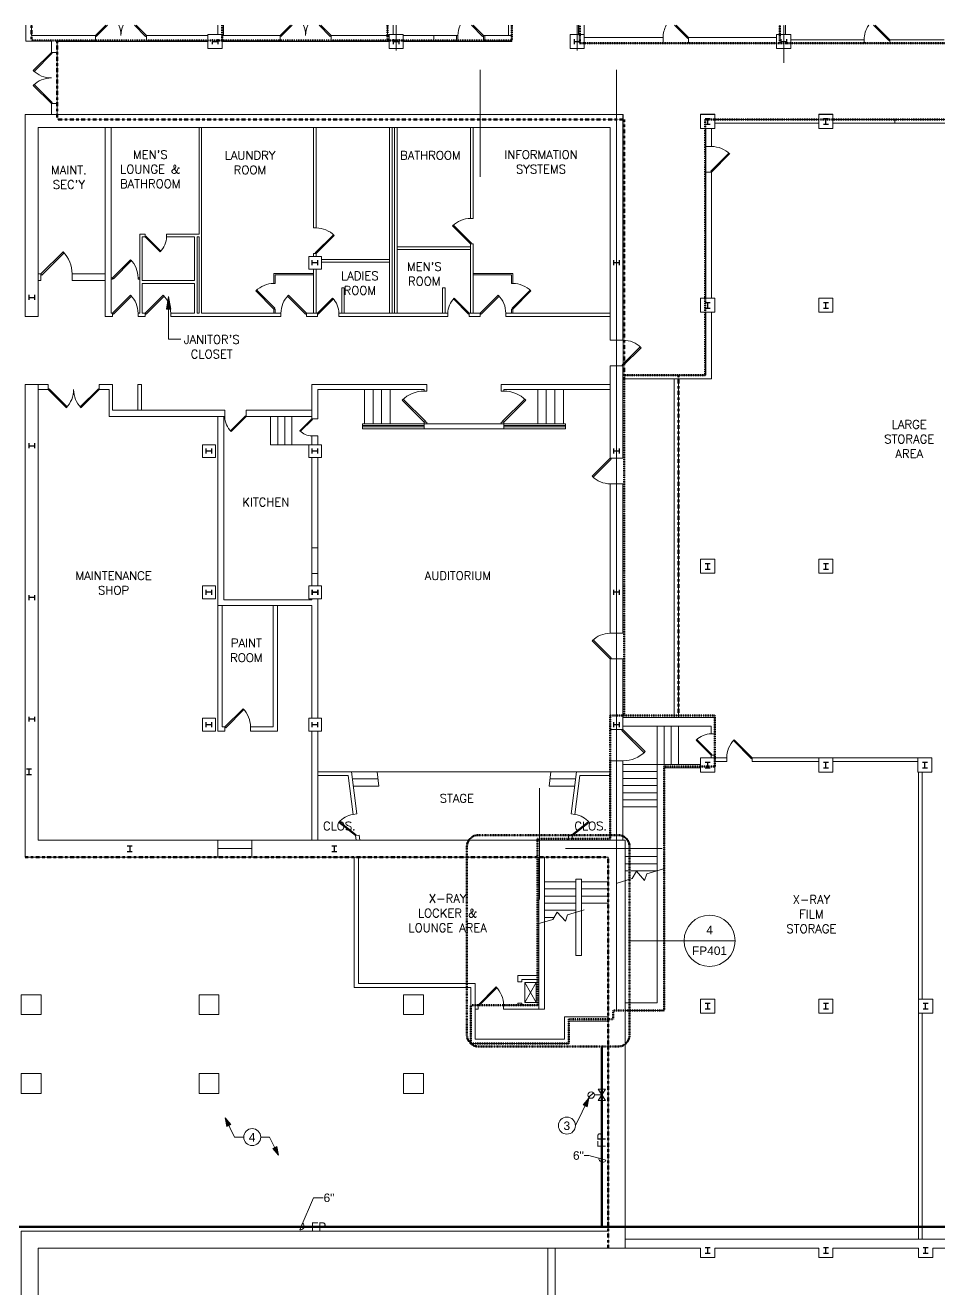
# Model space of a CAD drawing. Header units: inches. Extents: x 2067 to 6443, y 1591 to 4384.
# Drawn here: x 4297 to 5583, y 2604 to 4384 of the extents above; entities that cross this region are included whole.
import ezdxf

# ---------------------------------------------------------------- set-up
doc = ezdxf.new("R2010")
doc.units = ezdxf.units.IN
doc.header["$MEASUREMENT"] = 0
for name, pattern in [('Dash Dot 1_8_', [0.25, 0.125, -0.0625, 0, -0.0625]), ('IMPORT-CENTER2 _5_', [0.878906, 0.585937, -0.097656, 0.097656, -0.097656]), ('KA-FIRE 1 HOUR', [0.3125, 0.15625, -0.078125, 0, -0.078125]), ('KA-FIRE 2 HOUR', [0.390625, 0.15625, -0.078125, 0, -0.078125, 0, -0.078125])]:
    doc.linetypes.add(name, pattern=pattern)
for name, color, linetype, lineweight in [('A-ANNO-NOTE', 131, 'Continuous', 20), ('A-ANNO-SYMB', 150, 'Continuous', 9), ('A-AREA', 32, 'Continuous', 13), ('A-DETL', 90, 'Continuous', 9), ('P-PIPE', 3, 'Continuous', 50), ('P-PIPE-IDEN', 2, 'Continuous', 20)]:
    doc.layers.add(name, color=color, linetype=linetype, lineweight=lineweight)
doc.styles.add('Arial_2', font='arial.ttf', dxfattribs={"height": 12})
doc.styles.add('Simplex_1', font='simplex_.ttf', dxfattribs={"height": 12})

# ---------------------------------------------------------------- blocks, each defined once
blk = doc.blocks.new('00 - SOCH SJC GROUND FLOOR PLAN_dwg_DOOR-36-NEW-1153523-GROUND FLOOR PLAN - FIRE PROTECTION')
at = {"lineweight": 13}
blk.add_line((1.1, -1.1), (16.7, 14.6), dxfattribs=at)
at = {"lineweight": 13, "flags": 128}
blk.add_lwpolyline([(14.6, 14.6), (0, 0), (1.1, -1.1)], dxfattribs=at)
at = {"lineweight": 13}
blk.add_arc((0, 0), 36, 360, 23.9077, dxfattribs=at)
blk = doc.blocks.new('00 - SOCH SJC GROUND FLOOR PLAN_dwg _2_-1153512-GROUND FLOOR PLAN - FIRE PROTECTION')
at = {"lineweight": 18}
blk.add_hatch(color=250, dxfattribs=at).paths.add_polyline_path([(4511, 3987.5), (4508, 4005.5), (4505, 3987.5)], flags=0)
at = {"color": 250, "lineweight": 18}
for p, q in [((4577.4, 4374.5), (4577.4, 4387.4)), ((4585.4, 4372.9), (4585.4, 4387.4)), ((4816.4, 4387.4), (4816.4, 4372.9)), ((4824.4, 4374.5), (4824.4, 4387.4)), ((4991.4, 4372.9), (4991.4, 4387.4)), ((5085.4, 4374.5), (5085.4, 4387.4)), ((5093.4, 4372.9), (5093.4, 4387.4)), ((5368.9, 4374.5), (5368.9, 4387.4)), ((5376.9, 4374.5), (5376.9, 4387.4)), ((4819.3, 3981.6), (4819.3, 4243.5)), ((4822.9, 3981.6), (4822.9, 4243.5)), ((4826.2, 3981.6), (4826.2, 4243.5)), ((4829.8, 3981.6), (4829.8, 4243.5)), ((5423.8, 4254.5), (5277.3, 4254.5)), ((5423.8, 4249.5), (5277.3, 4249.5)), ((4829.8, 4075.3), (4933.3, 4075.3)), ((4829.8, 4071.6), (4933.3, 4071.6)), ((4712.2, 3981.6), (4712.2, 4043.8)), ((4715.8, 3981.6), (4715.8, 4043.8)), ((4723.3, 4057.3), (4819.3, 4057.3)), ((4723.3, 4053.6), (4819.3, 4053.6)), ((4508, 4005.5), (4505, 3987.5)), ((4511, 3987.5), (4508, 4005.5)), ((4505, 3987.5), (4511, 3987.5)), ((5220, 3412.1), (5220, 3889.3)), ((5226, 3412.1), (5226, 3889.3)), ((4781, 3823.6), (4868, 3823.6)), ((4781, 3821.6), (4868, 3821.6)), ((4980, 3826.1), (5067, 3826.1)), ((5067, 3823.6), (4980, 3823.6)), ((5067, 3821.6), (4980, 3821.6)), ((4709.7, 3597.5), (4709.7, 3778.4)), ((4718, 3597.5), (4718, 3778.4)), ((4709.7, 3651.2), (4718, 3651.2)), ((4709.7, 3615.2), (4718, 3615.2)), ((4718, 3411), (4718, 3579.5)), ((4709.7, 3239.5), (4709.7, 3393)), ((4718, 3239.5), (4718, 3393)), ((5443.8, 3350.3), (5563.2, 3350.3)), ((5206, 3341.1), (5257.3, 3341.1)), ((5564.2, 3015.5), (5564.2, 3335.3)), ((5569.2, 3015.5), (5569.2, 3335.3)), ((4803.1, 3325.5), (4766.8, 3325.5)), ((5045, 3325.5), (5081.3, 3325.5)), ((4577.3, 3215.5), (4577.3, 3239.5)), ((4577.3, 3227.5), (4625.3, 3227.5)), ((5029.5, 3215.5), (5029.5, 3001)), ((5009.5, 3038.8), (5025.5, 3038.8)), ((5569.2, 2995.5), (5569.2, 2677))]:
    blk.add_line(p, q, dxfattribs=at)
at = {"color": 250, "linetype": 'IMPORT-CENTER2 _5_', "lineweight": 18}
for p, q in [((4828.4, 4351.7), (4828.4, 4387.4)), ((5083.4, 4351.7), (5083.4, 4387.4)), ((5374.4, 4334.4), (5374.4, 4387.4)), ((4947, 4174), (4947, 4324.5)), ((5139, 3000.5), (5139, 4324.5)), ((5030.5, 3155.5), (5030.5, 3312.5)), ((5067, 3227.5), (5203, 3227.5))]:
    blk.add_line(p, q, dxfattribs=at)
at = {"color": 10, "lineweight": 25}
for p, q in [((4569.4, 4368), (4569.4, 4361)), ((4569.4, 4364.5), (4577.4, 4364.5)), ((4577.4, 4368), (4577.4, 4361)), ((4824.4, 4368), (4824.4, 4361)), ((4824.4, 4364.5), (4832.4, 4364.5)), ((4832.4, 4368), (4832.4, 4361)), ((5079.4, 4368), (5079.4, 4361)), ((5079.4, 4364.5), (5087.4, 4364.5)), ((5087.4, 4368), (5087.4, 4361)), ((5370.4, 4368), (5370.4, 4361)), ((5370.4, 4364.5), (5378.4, 4364.5)), ((5378.4, 4368), (5378.4, 4361)), ((5263.8, 4256), (5270.8, 4256)), ((5267.3, 4248), (5267.3, 4256)), ((5430.3, 4256), (5437.3, 4256)), ((5433.8, 4248), (5433.8, 4256)), ((5263.8, 4248), (5270.8, 4248)), ((5430.3, 4248), (5437.3, 4248)), ((4710.3, 4049.3), (4710.3, 4056.3)), ((4718.3, 4052.8), (4710.3, 4052.8)), ((4718.3, 4049.3), (4718.3, 4056.3)), ((5135, 4049.3), (5135, 4056.3)), ((5143, 4052.8), (5135, 4052.8)), ((5143, 4049.3), (5143, 4056.3)), ((4311, 4007.5), (4311, 4000.5)), ((4319, 4007.5), (4319, 4000.5)), ((4311, 4004), (4319, 4004)), ((5263.8, 3997), (5270.8, 3997)), ((5263.8, 3989), (5270.8, 3989)), ((5267.3, 3989), (5267.3, 3997)), ((5430.3, 3997), (5437.3, 3997)), ((5430.3, 3989), (5437.3, 3989)), ((5433.8, 3989), (5433.8, 3997)), ((4311, 3798.5), (4311, 3791.5)), ((4311, 3795), (4319, 3795)), ((4319, 3798.5), (4319, 3791.5)), ((4560.8, 3783.9), (4560.8, 3790.9)), ((4568.8, 3787.4), (4560.8, 3787.4)), ((4568.8, 3783.9), (4568.8, 3790.9)), ((4710.3, 3783.9), (4710.3, 3790.9)), ((4718.3, 3787.4), (4710.3, 3787.4)), ((4718.3, 3783.9), (4718.3, 3790.9)), ((5135, 3783.9), (5135, 3790.9)), ((5143, 3787.4), (5135, 3787.4)), ((5143, 3783.9), (5143, 3790.9)), ((5263.8, 3629.3), (5270.8, 3629.3)), ((5263.8, 3621.3), (5270.8, 3621.3)), ((5267.3, 3621.3), (5267.3, 3629.3)), ((5430.3, 3629.3), (5437.3, 3629.3)), ((5430.3, 3621.3), (5437.3, 3621.3)), ((5433.8, 3621.3), (5433.8, 3629.3)), ((4311, 3584.5), (4311, 3577.5)), ((4319, 3581), (4311, 3581)), ((4319, 3584.5), (4319, 3577.5)), ((4560.8, 3585), (4560.8, 3592)), ((4568.8, 3588.5), (4560.8, 3588.5)), ((4568.8, 3585), (4568.8, 3592)), ((5135, 3585), (5135, 3592)), ((5143, 3588.5), (5135, 3588.5)), ((5143, 3585), (5143, 3592)), ((4311, 3413.3), (4311, 3406.3)), ((4319, 3409.8), (4311, 3409.8)), ((4319, 3413.3), (4319, 3406.3)), ((4560.8, 3398.5), (4560.8, 3405.5)), ((4568.8, 3402), (4560.8, 3402)), ((4568.8, 3398.5), (4568.8, 3405.5)), ((4710.3, 3398.5), (4710.3, 3405.5)), ((4718.3, 3402), (4710.3, 3402)), ((4718.3, 3398.5), (4718.3, 3405.5)), ((5135, 3398.5), (5135, 3405.5)), ((5143, 3402), (5135, 3402)), ((5143, 3398.5), (5143, 3405.5)), ((5263.8, 3349.3), (5270.8, 3349.3)), ((5267.3, 3341.3), (5267.3, 3349.3)), ((5430.3, 3349.3), (5437.3, 3349.3)), ((5433.8, 3341.3), (5433.8, 3349.3)), ((5569.7, 3349.3), (5576.7, 3349.3)), ((5573.2, 3341.3), (5573.2, 3349.3)), ((4307.8, 3340), (4314.8, 3340)), ((4307.8, 3332), (4314.8, 3332)), ((4311.3, 3340), (4311.3, 3332)), ((5263.8, 3341.3), (5270.8, 3341.3)), ((5430.3, 3341.3), (5437.3, 3341.3)), ((5569.7, 3341.3), (5576.7, 3341.3)), ((4449.8, 3231.5), (4456.8, 3231.5)), ((4449.8, 3223.5), (4456.8, 3223.5)), ((4453.3, 3231.5), (4453.3, 3223.5)), ((4737.8, 3231.5), (4744.8, 3231.5)), ((4737.8, 3223.5), (4744.8, 3223.5)), ((4741.3, 3231.5), (4741.3, 3223.5)), ((5263.8, 3009.5), (5270.8, 3009.5)), ((5267.3, 3001.5), (5267.3, 3009.5)), ((5430.3, 3009.5), (5437.3, 3009.5)), ((5433.8, 3001.5), (5433.8, 3009.5)), ((5570.7, 3009.5), (5577.7, 3009.5)), ((5574.2, 3001.5), (5574.2, 3009.5)), ((5263.8, 3001.5), (5270.8, 3001.5)), ((5430.3, 3001.5), (5437.3, 3001.5)), ((5570.7, 3001.5), (5577.7, 3001.5)), ((5263.8, 2665.5), (5270.8, 2665.5)), ((5263.8, 2657.5), (5270.8, 2657.5)), ((5267.3, 2657.5), (5267.3, 2665.5)), ((5430.3, 2665.5), (5437.3, 2665.5)), ((5430.3, 2657.5), (5437.3, 2657.5)), ((5433.8, 2657.5), (5433.8, 2665.5)), ((5570.7, 2665.5), (5577.7, 2665.5)), ((5570.7, 2657.5), (5577.7, 2657.5)), ((5574.2, 2657.5), (5574.2, 2665.5))]:
    blk.add_line(p, q, dxfattribs=at)
at = {"lineweight": 13}
for p, q in [((4784, 3826.1), (4784, 3874.1)), ((4796, 3826.1), (4796, 3874.1)), ((4808, 3826.1), (4808, 3874.1)), ((4820, 3826.1), (4820, 3874.1)), ((5028, 3826.1), (5028, 3874.1)), ((5040, 3826.1), (5040, 3874.1)), ((5052, 3826.1), (5052, 3874.1)), ((5064, 3826.1), (5064, 3874.1)), ((4661.7, 3836.1), (4661.7, 3796.4)), ((4671.7, 3836.1), (4671.7, 3796.4)), ((4681.7, 3836.1), (4681.7, 3796.4)), ((5206, 3346.1), (5206, 3400.1)), ((5216, 3346.1), (5216, 3400.1)), ((5226, 3346.1), (5226, 3400.1)), ((5148, 3336.1), (5196, 3336.1)), ((5148, 3326.1), (5196, 3326.1)), ((5148, 3316.1), (5196, 3316.1)), ((5148, 3306.1), (5196, 3306.1)), ((5148, 3296.1), (5196, 3296.1)), ((5148, 3286.1), (5196, 3286.1)), ((5151, 3216.1), (5196, 3216.1)), ((5151, 3206.1), (5196, 3206.1)), ((5151, 3196.1), (5196, 3196.1)), ((5081.5, 3180.5), (5037.5, 3180.5)), ((5081.5, 3170.5), (5037.5, 3170.5)), ((5127, 3180.5), (5089.5, 3180.5)), ((5127, 3170.5), (5089.5, 3170.5)), ((5081.5, 3160.5), (5037.5, 3160.5)), ((5127, 3160.5), (5089.5, 3160.5)), ((5081.5, 3150.5), (5037.5, 3150.5)), ((5081.5, 3140.5), (5037.5, 3140.5)), ((5127, 3150.5), (5089.5, 3150.5)), ((5051.1, 3130.5), (5037.5, 3130.5))]:
    blk.add_line(p, q, dxfattribs=at)
at = {"color": 250, "lineweight": 18, "flags": 128}
for points in [[(4306.8, 4387.4), (4306.8, 4364.9), (4342.8, 4364.9), (4342.8, 4349.2), (4350.8, 4349.2), (4350.8, 4364.9), (4404.8, 4364.9), (4404.8, 4372.9), (4314.8, 4372.9), (4314.8, 4387.4)], [(4986.5, 4387.4), (4986.5, 4372.9), (4991.4, 4372.9)], [(4563.4, 4372.9), (4476.8, 4372.9), (4476.8, 4364.9), (4563.4, 4364.9)], [(4583.4, 4372.9), (4664.9, 4372.9), (4664.9, 4364.9), (4583.4, 4364.9)], [(4818.4, 4372.9), (4736.9, 4372.9), (4736.9, 4364.9), (4818.4, 4364.9)], [(4838.4, 4372.9), (4881.4, 4372.9), (4881.4, 4364.9), (4838.4, 4364.9)], [(5093.4, 4362), (5204.5, 4362), (5204.5, 4370), (5093.4, 4370)], [(5364.4, 4370), (5240.5, 4370), (5240.5, 4362), (5364.4, 4362)], [(5384.4, 4362), (5487.7, 4362), (5487.7, 4367), (5384.4, 4367)], [(5600.4, 4367), (5523.7, 4367), (5523.7, 4362), (5600.4, 4362)], [(4350.8, 4261.5), (4350.8, 4277.2), (4342.8, 4277.2), (4342.8, 4261.5)], [(4418.5, 4243.5), (4418.5, 3977.3), (4428.9, 3977.3), (4428.9, 3981.6), (4426.9, 3981.6), (4426.9, 4243.5)], [(4550.8, 4243.5), (4550.8, 4093.1), (4504.9, 4093.1), (4504.9, 4089.5), (4544.4, 4089.5), (4544.4, 4028), (4470.9, 4028), (4470.9, 4089.5), (4474.9, 4089.5), (4474.9, 4093.1)], [(4510.9, 3977.3), (4666.2, 3977.3), (4666.2, 3981.6), (4554.4, 3981.6), (4554.4, 4243.5)], [(4715.8, 4243.5), (4715.8, 4101.8), (4712.2, 4101.8), (4712.2, 4243.5)], [(4933.3, 4243.5), (4933.3, 4115.3), (4936.9, 4115.3), (4936.9, 4243.5)], [(5272.8, 4242), (5272.8, 4216.6), (5264.8, 4216.6), (5264.8, 4242)], [(5673.8, 4249.5), (5530.9, 4249.5), (5530.9, 4254.5), (5443.8, 4254.5), (5443.8, 4249.5), (5530.9, 4249.5), (5530.9, 4254.5), (5673.8, 4254.5)], [(5264.8, 4003), (5264.8, 4180.6), (5272.8, 4180.6), (5272.8, 4003)], [(4474.9, 4093.1), (4467.3, 4093.1), (4467.3, 3981.6), (4464.9, 3981.6), (4464.9, 3977.3), (4474.9, 3977.3), (4474.9, 3981.6), (4470.9, 3981.6), (4470.9, 4023.6), (4544.4, 4023.6), (4544.4, 3981.6), (4510.9, 3981.6), (4510.9, 3977.3)], [(4933.3, 3981.6), (4933.3, 4079.3), (4936.9, 4079.3), (4936.9, 3981.6)], [(4712.2, 4061.8), (4712.2, 4065.8), (4715.8, 4065.8), (4715.8, 4061.8)], [(4324, 4037), (4328, 4037), (4328, 4027.9), (4324, 4027.9)], [(4418.5, 4037), (4372, 4037), (4372, 4027.9), (4418.5, 4027.9)], [(4426.9, 4031.6), (4428.9, 4031.6), (4428.9, 4029.6), (4426.9, 4029.6)], [(4467.3, 4031.6), (4464.9, 4031.6), (4464.9, 4029.6), (4467.3, 4029.6)], [(4712.2, 4035.6), (4658.2, 4035.6), (4658.2, 4023.6), (4656.2, 4023.6), (4656.2, 4037.6), (4712.2, 4037.6)], [(4936.9, 4037.6), (4992.9, 4037.6), (4992.9, 4023.6), (4990.9, 4023.6), (4990.9, 4035.6), (4936.9, 4035.6)], [(4755.4, 3981.6), (4755.4, 4017.6), (4751.8, 4017.6), (4751.8, 3981.6)], [(4893.7, 3981.6), (4893.7, 4017.6), (4897.3, 4017.6), (4897.3, 3981.6)], [(6116.8, 4006.3), (6116.8, 3801.3), (6112.8, 3801.3), (6112.8, 3783.3), (6116.8, 3783.3), (6116.8, 3561.3), (6112.8, 3561.3), (6112.8, 3543.3), (6116.8, 3543.3), (6116.8, 3330.3), (6112.8, 3330.3), (6112.8, 3312.3), (6116.8, 3312.3), (6116.8, 3081.3), (6112.8, 3081.3), (6112.8, 3063.3), (6116.8, 3063.3), (6116.8, 2841.3), (6112.8, 2841.3), (6112.8, 2823.3), (6116.8, 2823.3), (6116.8, 2677), (5151, 2677)], [(4508, 3987.5), (4508, 3945), (4525.3, 3945)], [(4656.2, 3981.6), (4656.2, 3987.6), (4658.2, 3987.6), (4658.2, 3981.6)], [(4992.9, 3981.6), (4992.9, 3987.6), (4990.9, 3987.6), (4990.9, 3981.6)], [(5130, 3981.6), (4982.9, 3981.6), (4982.9, 3977.3), (5130, 3977.3)], [(5148, 3894.3), (5264.8, 3894.3), (5264.8, 3983)], [(5148, 3889.3), (5272.8, 3889.3), (5272.8, 3983)], [(4324, 3881.3), (4324, 3239.5), (4577.3, 3239.5), (4625.3, 3239.5), (4625.3, 3215.5), (4577.3, 3215.5), (4306, 3215.5), (4306, 3881.3), (4338.2, 3881.3)], [(4324, 3874.1), (4338.2, 3874.1), (4338.2, 3881.3)], [(4469.9, 3845.3), (4469.9, 3881.3), (4464.8, 3881.3), (4464.8, 3845.3)], [(5130, 3881.3), (4976.4, 3881.3), (4976.4, 3872.1), (4980, 3872.1), (4980, 3874.1), (5130, 3874.1)], [(4709.7, 3836.1), (4617.2, 3836.1), (4617.2, 3845.3), (4709.7, 3845.3)], [(4583.3, 3570.1), (4583.3, 3399), (4587.3, 3399), (4587.3, 3393), (4577.3, 3393), (4577.3, 3836.1)], [(4709.7, 3579.5), (4709.7, 3577.8), (4585.7, 3577.8), (4585.7, 3836.1)], [(4871.7, 3826.1), (4871.7, 3828.1), (4868, 3828.1), (4868, 3826.1), (4868, 3819)], [(4976.4, 3826.1), (4976.4, 3828.1), (4980, 3828.1), (4980, 3826.1), (4980, 3819), (5067, 3819), (5067, 3826.1)], [(4980, 3819), (4868, 3819), (4781, 3819), (4781, 3826.1), (4868, 3826.1), (4980, 3826.1)], [(4718, 3796.4), (4718, 3809), (4709.7, 3809), (4709.7, 3796.4)], [(4577.3, 3570.1), (4709.7, 3570.1), (4709.7, 3411)], [(4655.3, 3570.1), (4655.3, 3399), (4623.3, 3399), (4623.3, 3393), (4661.3, 3393), (4661.3, 3570.1)], [(5148, 3400.1), (5272.3, 3400.1), (5272.3, 3389.1), (5277.3, 3389.1), (5277.3, 3412.1), (5148, 3412.1)], [(5130, 3239.5), (5130, 3351.1), (5148, 3351.1), (5148, 3239.5)], [(5277.3, 3350.3), (5294.1, 3350.3), (5294.1, 3355.3), (5277.3, 3355.3), (5277.3, 3359.1), (5272.3, 3359.1), (5272.3, 3355.3)], [(5423.8, 3355.3), (5423.8, 3335.3), (5443.8, 3335.3), (5443.8, 3355.3), (5423.8, 3355.3), (5330.1, 3355.3), (5330.1, 3350.3), (5423.8, 3350.3)], [(5563.2, 3355.3), (5563.2, 3335.3), (5583.2, 3335.3), (5583.2, 3355.3), (5563.2, 3355.3), (5443.8, 3355.3)], [(4718, 3335.5), (4801.9, 3335.5), (5046.2, 3335.5), (5130, 3335.5)], [(4718, 3330.4), (4761, 3330.4), (4767.8, 3275.6), (4772.9, 3276.2), (4765.6, 3335.5)], [(4768, 3315.5), (4804.3, 3315.5), (4801.9, 3335.5)], [(5046.2, 3335.5), (5043.8, 3315.5), (5080.1, 3315.5)], [(5130, 3330.4), (5087, 3330.4), (5080.3, 3275.6), (5075.2, 3276.2), (5082.5, 3335.5)], [(5151, 2999.3), (5206, 2999.3), (5206, 3346.1)], [(5151, 3010.3), (5196, 3010.3), (5196, 3346.1), (5257.3, 3346.1)], [(4777.4, 3239.5), (4776.5, 3246.5), (4771.4, 3245.8), (4772.2, 3239.5)], [(5075.9, 3239.5), (5076.7, 3245.8), (5071.6, 3246.5), (5070.7, 3239.5)], [(5151, 2664.5), (5151, 3014), (5151, 3239.5), (4625.3, 3239.5)], [(3820.3, 2585), (3820.3, 1716), (4300.3, 1716), (4300.3, 2688.5), (5127, 2688.5), (5127, 3014), (5127, 3215.5), (4625.3, 3215.5)], [(4769.5, 3215.5), (4769.5, 3031.5), (4933.8, 3031.5), (4933.8, 2953), (5071.5, 2953), (5071.5, 2984.2), (5127, 2984.2)], [(4775.5, 3215.5), (4775.5, 3037.5), (4939.8, 3037.5), (4939.8, 2959), (5065.5, 2959), (5065.5, 2990.2), (5127, 2990.2)], [(5029.5, 3007), (4979.8, 3007), (4979.8, 3001), (5029.5, 3001), (5037.5, 3001), (5037.5, 3215.5)], [(5029.5, 3048.5), (4999.8, 3048.5), (4999.8, 3039.8), (5005.5, 3039.8), (5005.5, 3042.8), (5029.5, 3042.8)], [(5025.5, 3010.8), (5009.5, 3010.8), (5009.5, 3038.8), (5025.5, 3010.8), (5025.5, 3038.8), (5009.5, 3010.8)], [(5005.5, 3006.8), (5005.5, 3009.8), (4999.8, 3009.8), (4999.8, 3006.8)], [(5564.2, 2995.5), (5564.2, 3015.5), (5584.2, 3015.5), (5584.2, 2995.5), (5564.2, 2995.5), (5564.2, 2677)], [(4939.8, 3007), (4943.8, 3007), (4943.8, 3001), (4939.8, 3001)], [(3796.3, 2444.8), (3710.8, 2444.8), (3710.8, 2564), (3796.3, 2564), (3796.3, 1692), (4324.3, 1692), (4324.3, 2664.5), (5257.3, 2664.5), (5257.3, 2651.5), (5277.3, 2651.5), (5277.3, 2664.5), (5423.8, 2664.5), (5423.8, 2651.5), (5443.8, 2651.5), (5443.8, 2664.5), (5564.2, 2664.5), (5564.2, 2651.5), (5584.2, 2651.5), (5584.2, 2664.5), (5673.8, 2664.5), (5673.8, 2651.5), (5693.8, 2651.5), (5693.8, 2664.5), (5890.4, 2664.5)], [(4324.3, 1714), (4790.3, 1714), (4790.3, 2182.5), (5042.3, 2182.5), (5042.3, 2664.5)], [(5052.3, 2664.5), (5052.3, 2396.5), (5687.3, 2396.5), (5687.3, 2386.6), (5885.8, 2188.1), (6116.8, 2188.1), (6116.8, 2625.5)]]:
    blk.add_lwpolyline(points, dxfattribs=at)
at = {"lineweight": 13, "flags": 128}
for points in [[(4419.4, 4387.4), (4404.8, 4372.9), (4406, 4371.6), (4421.8, 4387.4)], [(4459.8, 4387.4), (4475.6, 4371.6), (4476.8, 4372.9), (4462.2, 4387.4)], [(4679.5, 4387.4), (4664.9, 4372.9), (4666.2, 4371.6), (4682, 4387.4)], [(4719.9, 4387.4), (4735.7, 4371.6), (4736.9, 4372.9), (4722.4, 4387.4)], [(5220.6, 4387.4), (5239.2, 4368.8), (5240.5, 4370), (5223, 4387.4)], [(5500.8, 4387.4), (5522.4, 4365.8), (5523.7, 4367), (5503.2, 4387.4)], [(4705.3, 3796.4), (4651.7, 3796.4), (4651.7, 3836.1)], [(5148, 3346.1), (5196, 3346.1), (5196, 3400.1)], [(5139.9, 3178.8), (5161.1, 3185.4), (5167, 3195.4), (5178.5, 3182.6), (5181.5, 3191.7), (5204.9, 3198.8)], [(5028.2, 3121.2), (5049.4, 3127.7), (5055.3, 3137.7), (5066.8, 3125), (5069.9, 3134), (5093.2, 3141.2)]]:
    blk.add_lwpolyline(points, dxfattribs=at)
at = {"color": 250, "lineweight": 18, "flags": 128}
for points in [[(4563.4, 4374.5), (4583.4, 4374.5), (4583.4, 4354.5), (4563.4, 4354.5)], [(4838.4, 4374.5), (4818.4, 4374.5), (4818.4, 4354.5), (4838.4, 4354.5)], [(4913.4, 4372.9), (4881.4, 4372.9), (4881.4, 4364.9), (4913.4, 4364.9)], [(4991.4, 4364.9), (4991.4, 4372.9), (4953.4, 4372.9), (4953.4, 4364.9)], [(5093.4, 4374.5), (5073.4, 4374.5), (5073.4, 4354.5), (5093.4, 4354.5)], [(5364.4, 4374.5), (5384.4, 4374.5), (5384.4, 4354.5), (5364.4, 4354.5)], [(5130, 3943.7), (5148, 3943.7), (5148, 4261.5), (4306, 4261.5), (4306, 3977.1), (4324, 3977.1), (4324, 4243.5), (5130, 4243.5)], [(5277.3, 4262), (5277.3, 4242), (5257.3, 4242), (5257.3, 4262)], [(5423.8, 4262), (5443.8, 4262), (5443.8, 4242), (5423.8, 4242)], [(4550.8, 4089.5), (4550.8, 3981.6), (4548, 3981.6), (4548, 4089.5)], [(4723.3, 4061.8), (4723.3, 4043.8), (4705.3, 4043.8), (4705.3, 4061.8)], [(5277.3, 4003), (5277.3, 3983), (5257.3, 3983), (5257.3, 4003)], [(5423.8, 4003), (5443.8, 4003), (5443.8, 3983), (5423.8, 3983)], [(4717.8, 3977.3), (4717.8, 3981.6), (4702.2, 3981.6), (4702.2, 3977.3)], [(4901.3, 3977.3), (4901.3, 3981.6), (4747.8, 3981.6), (4747.8, 3977.3)], [(4931.3, 3977.3), (4931.3, 3981.6), (4946.9, 3981.6), (4946.9, 3977.3)], [(5148, 3777.4), (5148, 3907.7), (5130, 3907.7), (5130, 3777.4)], [(4587.2, 3845.3), (4587.2, 3836.1), (4424.4, 3836.1), (4424.4, 3874.1), (4410.2, 3874.1), (4410.2, 3881.3), (4428.8, 3881.3), (4428.8, 3845.3)], [(4871.7, 3872.1), (4871.7, 3881.3), (4709.7, 3881.3), (4709.7, 3833), (4718, 3833), (4718, 3874.1), (4868, 3874.1), (4868, 3872.1)], [(4573.8, 3778.4), (4573.8, 3796.4), (4555.8, 3796.4), (4555.8, 3778.4)], [(4723.3, 3796.4), (4705.3, 3796.4), (4705.3, 3778.4), (4723.3, 3778.4)], [(5148, 3741.4), (5130, 3741.4), (5130, 3530.8), (5148, 3530.8)], [(5277.3, 3635.3), (5277.3, 3615.3), (5257.3, 3615.3), (5257.3, 3635.3)], [(5423.8, 3635.3), (5443.8, 3635.3), (5443.8, 3615.3), (5423.8, 3615.3)], [(4573.8, 3579.5), (4573.8, 3597.5), (4555.8, 3597.5), (4555.8, 3579.5)], [(4723.3, 3597.5), (4723.3, 3579.5), (4705.3, 3579.5), (4705.3, 3597.5)], [(5148, 3494.8), (5148, 3395.1), (5130, 3395.1), (5130, 3494.8)], [(4573.8, 3393), (4573.8, 3411), (4555.8, 3411), (4555.8, 3393)], [(4723.3, 3411), (4705.3, 3411), (4705.3, 3393), (4723.3, 3393)], [(5277.3, 3355.3), (5277.3, 3335.3), (5257.3, 3335.3), (5257.3, 3355.3)], [(5081.5, 3076.6), (5089.5, 3076.6), (5089.5, 3184.5), (5081.5, 3184.5)], [(4300.3, 2993.5), (4300.3, 3021.5), (4328.3, 3021.5), (4328.3, 2993.5)], [(4550.8, 2993.5), (4550.8, 3021.5), (4578.8, 3021.5), (4578.8, 2993.5)], [(4838.8, 2993.5), (4838.8, 3021.5), (4866.8, 3021.5), (4866.8, 2993.5)], [(5277.3, 3015.5), (5277.3, 2995.5), (5257.3, 2995.5), (5257.3, 3015.5)], [(5423.8, 3015.5), (5443.8, 3015.5), (5443.8, 2995.5), (5423.8, 2995.5)], [(4300.3, 2882.5), (4300.3, 2910.5), (4328.3, 2910.5), (4328.3, 2882.5)], [(4550.8, 2910.5), (4578.8, 2910.5), (4578.8, 2882.5), (4550.8, 2882.5)], [(4838.8, 2910.5), (4866.8, 2910.5), (4866.8, 2882.5), (4838.8, 2882.5)]]:
    blk.add_lwpolyline(points, close=True, dxfattribs=at)
at = {"lineweight": 13, "flags": 128}
for points in [[(4913.4, 4372.9), (4913.4, 4364.9), (4915.4, 4364.9), (4915.4, 4372.9)], [(4951.4, 4372.9), (4951.4, 4364.9), (4953.4, 4364.9), (4953.4, 4372.9)], [(4318.6, 4322.5), (4344, 4347.9), (4342.8, 4349.2), (4317.3, 4323.7)], [(4318.6, 4303.9), (4317.3, 4302.7), (4342.8, 4277.2), (4344, 4278.4)], [(5297, 4207.3), (5271.6, 4181.9), (5272.8, 4180.6), (5298.2, 4206.1)], [(4909.1, 4105.9), (4934.5, 4080.5), (4933.3, 4079.3), (4907.8, 4104.7)], [(4497.2, 4069.3), (4476, 4090.5), (4474.9, 4089.5), (4496.1, 4068.3)], [(4740, 4092.4), (4714.6, 4067), (4715.8, 4065.8), (4741.2, 4091.2)], [(4360.7, 4066.6), (4329.6, 4035.5), (4328, 4037), (4359.2, 4068.1)], [(4455.6, 4055.8), (4430.1, 4030.4), (4428.9, 4031.6), (4454.4, 4057.1)], [(4455.6, 4005.8), (4430.2, 3980.4), (4428.9, 3981.6), (4454.4, 4007.1)], [(4501.6, 4005.8), (4476.2, 3980.4), (4474.9, 3981.6), (4500.4, 4007.1)], [(4632, 4014.3), (4657.4, 3988.9), (4656.2, 3987.6), (4630.7, 4013.1)], [(4675.5, 4005.8), (4700.9, 3980.4), (4702.2, 3981.6), (4676.7, 4007.1)], [(4973.6, 4005.8), (4948.2, 3980.4), (4946.9, 3981.6), (4972.4, 4007.1)], [(5017.1, 4014.3), (4991.7, 3988.9), (4992.9, 3987.6), (5018.4, 4013.1)], [(4740, 4001.8), (4718.8, 3980.6), (4717.8, 3981.6), (4739, 4002.8)], [(4909.1, 4001.8), (4930.3, 3980.6), (4931.3, 3981.6), (4910.1, 4002.8)], [(5172.3, 3934.4), (5146.8, 3908.9), (5148, 3907.7), (5173.5, 3933.1)], [(4364.9, 3849.9), (4339.5, 3875.4), (4338.2, 3874.1), (4363.7, 3848.7)], [(4383.5, 3849.9), (4384.8, 3848.7), (4410.2, 3874.1), (4409, 3875.4)], [(4838.4, 3860.8), (4869.6, 3829.6), (4868, 3828.1), (4836.9, 3859.2)], [(5009.6, 3860.7), (4978.5, 3829.6), (4980, 3828.1), (5011.2, 3859.2)], [(4595, 3815.9), (4616.2, 3837.2), (4617.2, 3836.1), (4596, 3814.9)], [(4693.5, 3815.2), (4710.5, 3832.2), (4709.7, 3833), (4692.7, 3816)], [(5105.8, 3750.7), (5131.3, 3776.2), (5130, 3777.4), (5104.6, 3752)], [(5105.8, 3521.5), (5131.3, 3496), (5130, 3494.8), (5104.6, 3520.3)], [(4614, 3423.2), (4588.5, 3397.8), (4587.3, 3399), (4612.8, 3424.5)], [(5177.6, 3362.5), (5146.5, 3393.6), (5148, 3395.1), (5179.2, 3364)], [(5252.1, 3381.3), (5273.3, 3360.1), (5272.3, 3359.1), (5251.1, 3380.3)], [(5303.5, 3379.5), (5328.9, 3354), (5330.1, 3355.3), (5304.7, 3380.7)], [(4748.7, 3265.5), (4772.3, 3247), (4771.4, 3245.8), (4747.8, 3264.3)], [(5099.4, 3265.5), (5075.8, 3247), (5076.7, 3245.8), (5100.3, 3264.3)], [(4970.5, 3031.2), (4945, 3005.8), (4943.8, 3007), (4969.3, 3032.5)]]:
    blk.add_lwpolyline(points, close=True, dxfattribs=at)
at = {"color": 10, "lineweight": 25, "flags": 128}
for points in [[(4710.3, 3585), (4710.3, 3592)], [(4718.3, 3588.5), (4710.3, 3588.5)], [(4718.3, 3585), (4718.3, 3592)]]:
    blk.add_lwpolyline(points, close=True, dxfattribs=at)
at = {"lineweight": 13}
for centre, radius, start, end in [((4404.8, 4372.9), 36, 0, 23.9147), ((4476.8, 4372.9), 36, 156.1171, 180), ((4664.9, 4372.9), 36, 0, 23.9147), ((4736.9, 4372.9), 36, 156.1171, 180), ((5240.5, 4370), 36, 150.9696, 180), ((5523.7, 4367), 36, 145.3624, 180), ((4342.8, 4349.2), 36, 225, 270), ((4342.8, 4277.2), 36, 90, 135), ((5272.8, 4180.6), 36, 45, 90), ((4933.3, 4079.3), 36, 90, 135), ((4715.8, 4065.8), 36, 45, 90), ((4474.9, 4089.5), 30, 315, 0), ((4328, 4037), 44, 0, 45), ((4428.9, 4031.6), 36, 0, 45), ((4656.2, 3987.6), 36, 90, 135), ((4992.9, 3987.6), 36, 45, 90), ((4428.9, 3981.6), 36, 0, 45), ((4474.9, 3981.6), 36, 0, 45), ((4702.2, 3981.6), 36, 135, 180), ((4946.9, 3981.6), 36, 0, 45), ((4717.8, 3981.6), 30, 0, 45), ((4931.3, 3981.6), 30, 135, 180), ((5148, 3907.7), 36, 45, 90), ((4338.2, 3874.1), 36, 315, 0), ((4410.2, 3874.1), 36, 180, 225), ((4868, 3828.1), 44, 90, 135), ((4980, 3828.1), 44, 45, 90), ((4617.2, 3836.1), 30, 180, 225), ((4709.7, 3833), 24, 225, 270), ((5130, 3777.4), 36, 225, 270), ((5130, 3494.8), 36, 90, 135), ((4587.3, 3399), 36, 0, 45), ((5272.3, 3359.1), 30, 90, 135), ((5330.1, 3355.3), 36, 135, 180), ((5148, 3395.1), 44, 270, 315), ((4771.4, 3245.8), 30, 97, 142), ((5076.7, 3245.8), 30, 38, 83), ((4943.8, 3007), 36, 0, 45)]:
    blk.add_arc(centre, radius, start, end, dxfattribs=at)
at = {"extrusion": (0, 0, -1), "zscale": -1}
blk.add_blockref('00 - SOCH SJC GROUND FLOOR PLAN_dwg_DOOR-36-NEW-1153523-GROUND FLOOR PLAN - FIRE PROTECTION', (-4951.4, 4372.9), dxfattribs=at)
at = {"lineweight": 18, "char_height": 12, "attachment_point": 2, "line_spacing_factor": 1.125731, "style": 'Simplex_1'}
for s, insert, width in [("MEN'S", (4482.1, 4211.2), 62.915), ('LAUNDRY', (4622.6, 4210.2), 96.47), ('BATHROOM', (4876.7, 4210.2), 118.599), ('INFORMATION', (5032.5, 4211.2), 138.558), ('MAINT.', (4367.5, 4189.6), 69.568), ('LOUNGE &', (4482.1, 4190.7), 111.946), ('ROOM', (4622.6, 4189.6), 59.589), ('SYSTEMS', (5032.5, 4190.7), 94.59), ("SEC'Y", (4367.5, 4169), 62.337), ('BATHROOM', (4482.1, 4170.1), 118.599), ("MEN'S", (4868.1, 4053.4), 62.915), ('LADIES', (4777.3, 4040.4), 71.015), ('ROOM', (4868.1, 4032.8), 59.589), ('ROOM', (4777.3, 4019.8), 59.589), ("JANITOR'S", (4568.6, 3950.7), 105.727), ('CLOSET', (4568.6, 3930.1), 80.416), ('LARGE', (5551.2, 3831), 66.242), ('STORAGE', (5551.2, 3810.4), 95.747), ('AREA', (5551.2, 3789.9), 56.262), ('KITCHEN', (4644.9, 3721.6), 91.842), ('MAINTENANCE', (4430.5, 3618), 149.406), ('AUDITORIUM', (4915.4, 3618), 125.831), ('SHOP', (4430.5, 3597.4), 57.708), ('PAINT', (4617.5, 3523), 60.89), ('ROOM', (4617.5, 3502.4), 59.589), ('STAGE', (4914, 3304.2), 66.965), ('CLOS.', (4748.5, 3265.3), 62.337), ('CLOS.', (5102.5, 3265.3), 62.337), ('X-RAY', (4901, 3163.1), 73.184), ('X-RAY', (5413.4, 3161.6), 73.184), ('LOCKER &', (4901, 3142.5), 113.971), ('FILM', (5413.4, 3141.1), 44.113), ('LOUNGE AREA', (4901, 3121.9), 150.707), ('STORAGE', (5413.4, 3120.5), 95.747)]:
    blk.add_mtext(s, dxfattribs=dict(at, insert=insert, width=width))
blk = doc.blocks.new('201328_SJH_ArchLink_R20_rvt-1-GROUND FLOOR PLAN - FIRE PROTECTION')
at = {"layer": 'A-AREA', "lineweight": 18}
for p, q in [((4982, 4384.3), (4982, 4361.7)), ((5076, 4371.4), (5076, 4384.3)), ((4554, 4361.7), (4341.4, 4361.7)), ((4341.4, 4361.7), (4341.4, 4258.4)), ((4554, 4351.4), (4554, 4361.7)), ((4809, 4361.7), (4574, 4361.7)), ((4574, 4361.7), (4574, 4351.4)), ((4809, 4351.4), (4809, 4361.7)), ((4982, 4361.7), (4829, 4361.7)), ((4829, 4361.7), (4829, 4351.4)), ((5064, 4351.4), (5064, 4371.4)), ((5064, 4371.4), (5076, 4371.4)), ((4574, 4351.4), (4554, 4351.4)), ((4829, 4351.4), (4809, 4351.4)), ((5084, 4351.4), (5064, 4351.4)), ((5355, 4358.9), (5084, 4358.9)), ((5084, 4358.9), (5084, 4351.4)), ((5355, 4351.4), (5355, 4358.9)), ((5375, 4351.4), (5355, 4351.4)), ((5591, 4358.9), (5375, 4358.9)), ((5375, 4358.9), (5375, 4351.4)), ((4341.4, 4258.4), (5138.7, 4258.4)), ((5138.7, 4258.4), (5138.7, 3891.2)), ((5247.9, 4238.9), (5247.9, 4258.4)), ((5247.9, 4258.4), (5267.9, 4258.4)), ((5267.9, 4258.4), (5267.9, 4251.4)), ((5414.4, 4251.4), (5414.4, 4258.4)), ((5414.4, 4258.4), (5434.4, 4258.4)), ((5434.4, 4258.4), (5434.4, 4251.4)), ((5255.4, 4238.9), (5247.9, 4238.9)), ((5255.4, 3999.9), (5255.4, 4238.9)), ((5267.9, 4251.4), (5414.4, 4251.4)), ((5434.4, 4251.4), (5664.4, 4251.4)), ((5247.9, 3979.9), (5247.9, 3999.9)), ((5247.9, 3999.9), (5255.4, 3999.9)), ((5255.4, 3979.9), (5247.9, 3979.9)), ((5255.4, 3891.2), (5255.4, 3979.9)), ((5138.7, 3891.2), (5255.4, 3891.2))]:
    blk.add_line(p, q, dxfattribs=at)
at = {"layer": 'A-DETL', "linetype": 'KA-FIRE 1 HOUR', "lineweight": 70}
for p, q in [((4305.4, 4362.9), (4305.4, 4384.3)), ((4341.4, 4362.9), (4341.4, 4251.4)), ((4341.4, 4251.4), (5140.4, 4251.4)), ((5140.4, 4251.4), (5140.4, 3891.4)), ((5216.7, 3891.4), (5216.7, 3411.9)), ((4296.7, 3212.4), (5117.7, 3212.4)), ((5117.7, 3212.4), (5117.7, 2661.4))]:
    blk.add_line(p, q, dxfattribs=at)
at = {"layer": 'A-DETL', "linetype": 'KA-FIRE 2 HOUR', "lineweight": 70}
for p, q in [((4574, 4362.9), (4574, 4384.3)), ((4807, 4384.3), (4807, 4362.9)), ((4982, 4384.3), (4982, 4362.9)), ((5078, 4358.9), (5078, 4384.3)), ((5359.5, 4358.9), (5359.5, 4384.3)), ((4982, 4362.9), (4305.4, 4362.9)), ((5780.8, 4358.9), (5078, 4358.9)), ((5719, 4251.4), (5254.4, 4251.4)), ((5254.4, 4251.4), (5254.4, 3891.4)), ((5254.4, 3891.4), (5140.4, 3891.4)), ((5140.4, 3891.4), (5140.4, 3411.9)), ((5120.7, 3237.9), (5120.7, 3411.9)), ((5120.7, 3411.9), (5267.9, 3411.9)), ((5267.9, 3411.9), (5267.9, 3339.9)), ((5267.9, 3339.9), (5196.7, 3339.9)), ((5196.7, 3339.9), (5196.7, 2996.1)), ((5018.3, 3003.9), (5018.3, 3237.9)), ((5018.3, 3237.9), (5120.7, 3237.9)), ((4924.4, 2949.9), (4924.4, 3003.9)), ((4924.4, 3003.9), (5018.3, 3003.9)), ((5196.7, 2996.1), (5124.7, 2996.1)), ((5124.7, 2996.1), (5124.7, 2984.1)), ((5124.7, 2984.1), (5062.2, 2984.1)), ((5062.2, 2984.1), (5062.2, 2949.9)), ((5062.2, 2949.9), (4924.4, 2949.9))]:
    blk.add_line(p, q, dxfattribs=at)
at = {"color": 8, "linetype": 'KA-FIRE 1 HOUR', "lineweight": 70}
blk.add_blockref('00 - SOCH SJC GROUND FLOOR PLAN_dwg _2_-1153512-GROUND FLOOR PLAN - FIRE PROTECTION', (-9.4, -3.1), dxfattribs=at)
blk = doc.blocks.new('Floor Plan - MESTD - Callout Head-791124-GROUND FLOOR PLAN - FIRE PROTECTION')
at = {"layer": 'A-ANNO-SYMB', "lineweight": 20}
blk.add_line((-0.28125, 0), (0.28125, 0), dxfattribs=at)
for start, end in [(360, 180), (180, 360)]:
    blk.add_arc((0, 0), 0.28125, start, end, dxfattribs=at)
blk = doc.blocks.new('MESTD - Keynote Drawing - Leader-766671-GROUND FLOOR PLAN - FIRE PROTECTION')
at = {"layer": 'A-ANNO-NOTE'}
blk.add_circle((0, 0), 0.0937, dxfattribs=at)

msp = doc.modelspace()

# ---------------------------------------------------------------- hatches: boundary and pattern name
at = {"layer": 'A-ANNO-NOTE'}
for points in [[(5090.7, 2872.6), (5082.5, 2863.2), (5088.3, 2860.4)], [(4578.3, 2845.1), (4580.6, 2832.9), (4586.4, 2835.6)], [(4653.5, 2792.2), (4651.1, 2804.4), (4645.3, 2801.6)]]:
    msp.add_hatch(color=256, dxfattribs=at).paths.add_polyline_path(points, flags=0)

# ---------------------------------------------------------------- linework, layer by layer
at = {"layer": 'A-ANNO-NOTE', "color": 241}
for p, q in [((5114.1, 2885.2), (5103.4, 2885.2)), ((5103.4, 2885.2), (5114.1, 2869.2)), ((5103.4, 2869.2), (5114.1, 2885.2)), ((5090.4, 2873.9), (5096.9, 2880.4)), ((5108.8, 2877.2), (5098.2, 2877.2)), ((5114.1, 2869.2), (5103.4, 2869.2))]:
    msp.add_line(p, q, dxfattribs=at)
at = {"layer": 'A-ANNO-NOTE'}
for p, q in [((5090.7, 2872.6), (5071.6, 2834)), ((5090.7, 2872.6), (5082.5, 2863.2)), ((5088.3, 2860.4), (5090.7, 2872.6)), ((5082.5, 2863.2), (5088.3, 2860.4)), ((4578.3, 2845.1), (4580.6, 2832.9)), ((4586.4, 2835.6), (4578.3, 2845.1)), ((4578.3, 2845.1), (4591.3, 2817.8)), ((4580.6, 2832.9), (4586.4, 2835.6)), ((4591.3, 2817.8), (4604.3, 2817.8)), ((4640.9, 2817.8), (4628.3, 2817.8)), ((4653.5, 2792.2), (4640.9, 2817.8)), ((4651.1, 2804.4), (4645.3, 2801.6)), ((4645.3, 2801.6), (4653.5, 2792.2)), ((4653.5, 2792.2), (4651.1, 2804.4))]:
    msp.add_line(p, q, dxfattribs=at)
at = {"layer": 'A-ANNO-NOTE', "color": 241}
msp.add_circle((5093.7, 2877.1), 4.54, dxfattribs=at)
at = {"layer": 'A-ANNO-SYMB', "linetype": 'Dash Dot 1_8_', "lineweight": 70}
for p, q in [((5131.8, 3243.3), (4934.8, 3243.3)), ((4918.8, 3227.3), (4918.8, 2961.5)), ((5147.8, 2961.5), (5147.8, 3227.3)), ((4934.8, 2945.5), (5131.8, 2945.5))]:
    msp.add_line(p, q, dxfattribs=at)
at = {"layer": 'A-ANNO-SYMB', "lineweight": 20}
msp.add_line((5147.8, 3094.4), (5224.6, 3094.4), dxfattribs=at)
at = {"layer": 'A-ANNO-SYMB', "linetype": 'Dash Dot 1_8_', "lineweight": 70}
for centre, start, end in [((4934.8, 3227.3), 90, 180), ((5131.8, 3227.3), 0, 90), ((4934.8, 2961.5), 180, 270), ((5131.8, 2961.5), 270, 0)]:
    msp.add_arc(centre, 16, start, end, dxfattribs=at)
at = {"layer": 'P-PIPE', "color": 221}
for p, q in [((5108.8, 2881.7), (5108.8, 2945.2)), ((5108.8, 2877.3), (5108.8, 2881.7)), ((5108.8, 2877), (5108.8, 2872.7)), ((5108.8, 2695.8), (5108.8, 2872.7)), ((5104.3, 2691.3), (4278.1, 2691.3)), ((5104.3, 2691.3), (5113.3, 2691.3)), ((5108.8, 2691.3), (5108.8, 2695.8)), ((5643.2, 2691.3), (5113.3, 2691.3))]:
    msp.add_line(p, q, dxfattribs=at)
at = {"layer": 'P-PIPE-IDEN'}
for p, q in [((5090.6, 2791.9), (5083.7, 2791.9)), ((5109.7, 2786.7), (5090.6, 2791.9)), ((5104.9, 2788), (5114.5, 2785.4)), ((4685.2, 2691.8), (4702.7, 2732.3)), ((4702.7, 2732.3), (4716.1, 2732.3)), ((4687.2, 2696.4), (4683.3, 2687.2))]:
    msp.add_line(p, q, dxfattribs=at)
for centre, major_axis, start_param, end_param in [((5109.7, 2786.7), (-4.83, 1.3), 0, 3.141593), ((4685.2, 2691.8), (1.98, 4.59), 3.141593, 6.283185)]:
    msp.add_ellipse(centre, major_axis=major_axis, ratio=0.8, start_param=start_param, end_param=end_param, dxfattribs=at)

# ---------------------------------------------------------------- block references
at = {"lineweight": 5}
msp.add_blockref('201328_SJH_ArchLink_R20_rvt-1-GROUND FLOOR PLAN - FIRE PROTECTION', (0, 0), dxfattribs=at)
at = {"layer": 'A-ANNO-NOTE', "xscale": 128, "yscale": 128, "zscale": 128}
for p in [(5059.6, 2834), (4616.3, 2817.8)]:
    msp.add_blockref('MESTD - Keynote Drawing - Leader-766671-GROUND FLOOR PLAN - FIRE PROTECTION', p, dxfattribs=at)
at = {"layer": 'A-ANNO-SYMB', "lineweight": 20, "xscale": 127.9999999999999, "yscale": 127.9999999999999, "zscale": 127.9999999999999}
msp.add_blockref('Floor Plan - MESTD - Callout Head-791124-GROUND FLOOR PLAN - FIRE PROTECTION', (5260.6, 3094.4), dxfattribs=at)

# ---------------------------------------------------------------- texts
at = {"layer": 'A-ANNO-NOTE', "lineweight": 9, "char_height": 12, "width": 11.312, "attachment_point": 1, "style": 'Arial_2'}
for s, insert in [('3', (5054.8, 2839.8)), ('4', (4611.5, 2823.6))]:
    msp.add_mtext(s, dxfattribs=dict(at, insert=insert))
at = {"layer": 'A-ANNO-SYMB', "char_height": 12, "attachment_point": 1, "style": 'Arial_2'}
for s, insert, width in [('4', (5255.9, 3115.6), 11.312), ('FP401', (5235.8, 3086.4), 60.196)]:
    msp.add_mtext(s, dxfattribs=dict(at, insert=insert, width=width))
at = {"layer": 'P-PIPE-IDEN', "insert": (5102.4, 2802.8), "char_height": 12, "width": 26.26, "attachment_point": 1, "rotation": 90, "style": 'Arial_2'}
msp.add_mtext('FP', dxfattribs=at)
at = {"layer": 'P-PIPE-IDEN', "lineweight": 9, "char_height": 12, "width": 18.584, "attachment_point": 1, "style": 'Arial_2'}
for insert in [(5068.1, 2797.9), (4716.8, 2738.3)]:
    msp.add_mtext('6"', dxfattribs=dict(at, insert=insert))
at = {"layer": 'P-PIPE-IDEN', "insert": (4699.2, 2697.7), "char_height": 12, "width": 26.26, "attachment_point": 1, "style": 'Arial_2'}
msp.add_mtext('FP', dxfattribs=at)

doc.saveas('drawing.dxf')
